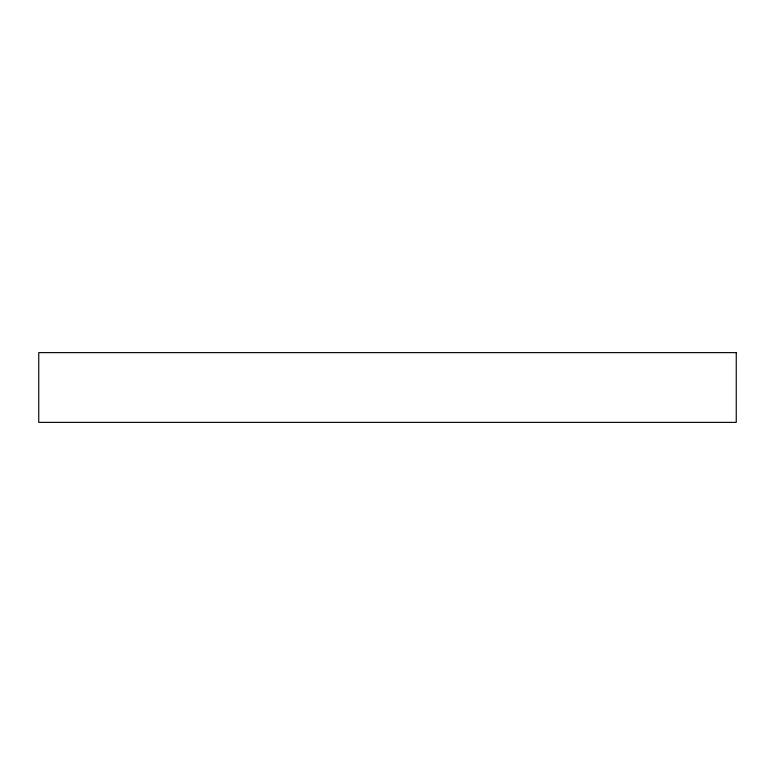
<?xml version="1.0" encoding="UTF-8"?>
<svg xmlns="http://www.w3.org/2000/svg" width="775" height="775" viewBox="0 0 775 775"><rect width="100%" height="100%" fill="white"/><g stroke="black" fill="none" stroke-linecap="round" stroke-linejoin="round"><path stroke-width="1.16" d="M736.25 352.625L38.75 352.625L38.75 422.375L736.25 422.375L736.25 352.625"/></g></svg>
